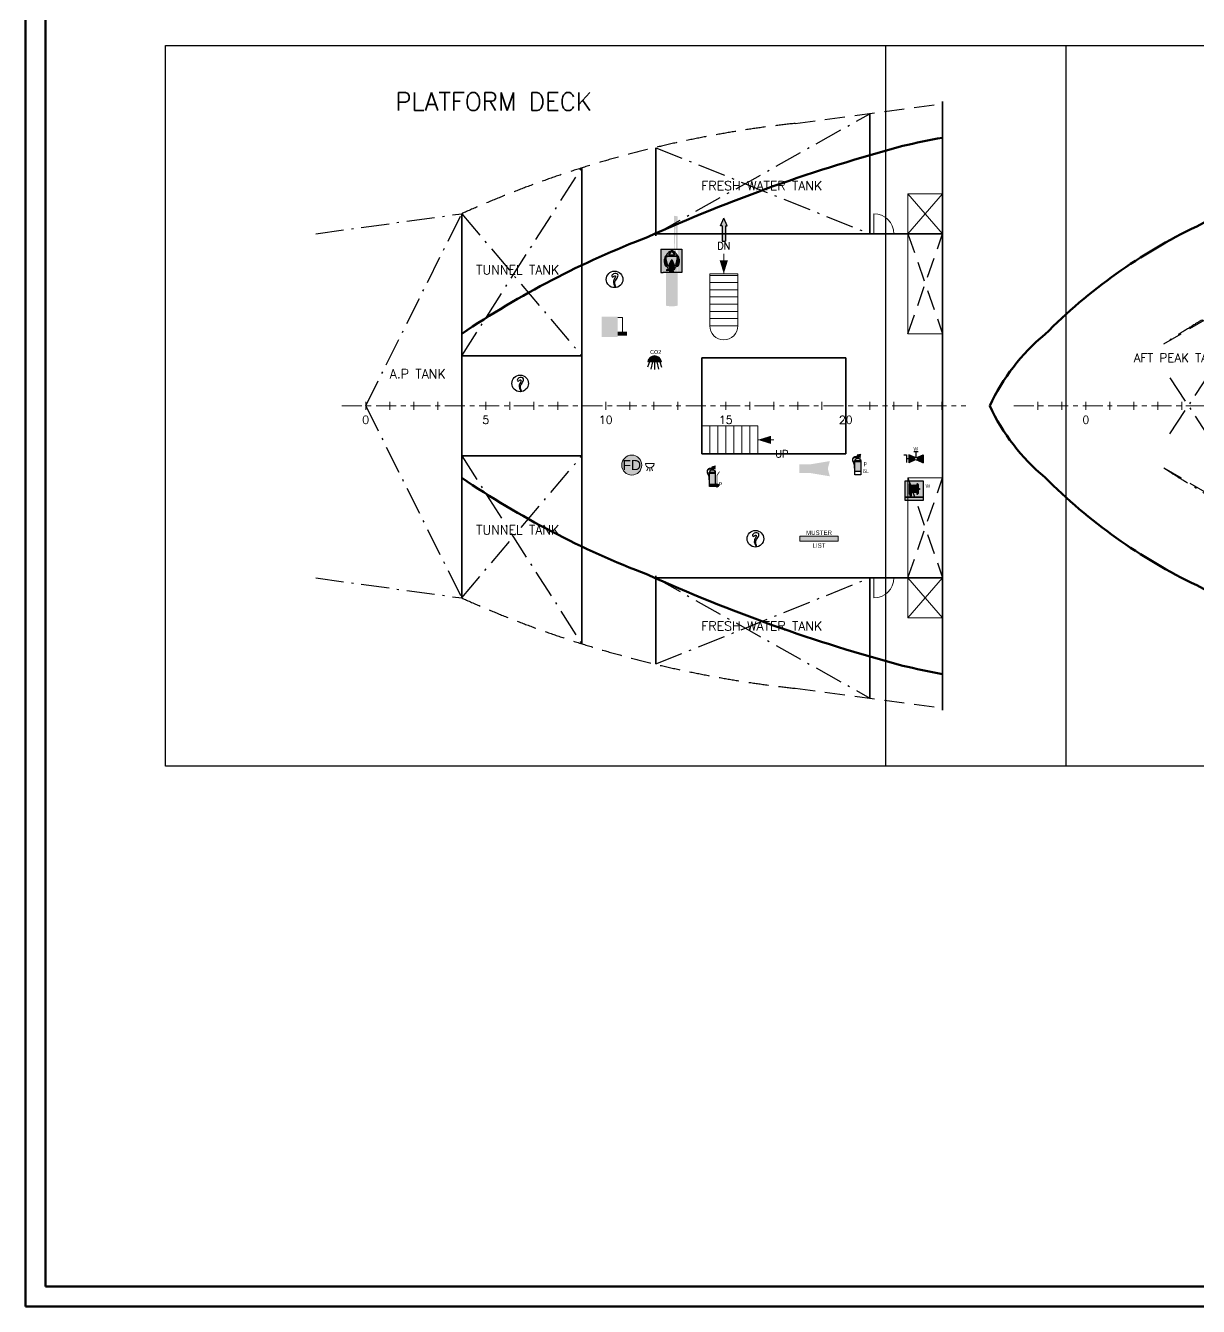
# Model space of a CAD drawing. Header units: millimetres. Extents: x -8500 to 134500, y -68500 to 34500.
# Drawn here: x -8500 to 20812, y -68500 to -36500 of the extents above; entities that cross this region are included whole.
import ezdxf
from ezdxf.enums import TextEntityAlignment as Align

# ---------------------------------------------------------------- set-up
doc = ezdxf.new("R2010")
doc.units = ezdxf.units.MM
for name, pattern in [('CENTER_S', [860, 500, -120, 120, -120]), ('DASHDOT_S', [1150, 700, -200, 50, -200]), ('DASHED_S', [750, 500, -250])]:
    doc.linetypes.add(name, pattern=pattern)
for name, color, linetype, lineweight in [('BORDER', 1, 'Continuous', 50), ('CENTER', 1, 'CENTER_S', 18), ('DASHDOT', 8, 'DASHDOT_S', 25), ('DASHED', 8, 'DASHED_S', 25), ('DETAIL', 9, 'Continuous', 13), ('DOOR', 4, 'Continuous', 18), ('FRAMES', 7, 'Continuous', 18), ('HULL', 7, 'Continuous', 50), ('STAIR', 6, 'Continuous', 18), ('STRUCT', 7, 'Continuous', 35), ('SYM-FF', 1, 'Continuous', 18), ('SYM-LSA', 3, 'Continuous', 18), ('TEXT', 7, 'Continuous', 18)]:
    doc.layers.add(name, color=color, linetype=linetype, lineweight=lineweight)
for name, color, linetype in [('dotted', 140, 'Continuous'), ('FIRE LINE', 1, 'Continuous'), ('HATCH', 1, 'Continuous'), ('INER2', 151, 'Continuous'), ('SYMBOL', 31, 'Continuous'), ('VENT', 210, 'Continuous')]:
    doc.layers.add(name, color=color, linetype=linetype)
doc.styles.add('ARIAL', font='arial.ttf')
doc.styles.add('ROMANS', font='romans.shx')
doc.styles.add('SHIP', font='arial.ttf')
picture_1 = doc.add_image_def('image7.png', size_in_pixel=(1125, 900))
picture_2 = doc.add_image_def('image8.png', size_in_pixel=(4875, 900))

# ---------------------------------------------------------------- blocks, each defined once
blk = doc.blocks.new('EEB DEVICE')
h = blk.add_hatch(color=102)
h.paths.add_polyline_path([(-2246.729, -957.206), (-2247.994, -957.206), (-2247.994, -958.606), (-2247.852, -958.606), (-2246.871, -958.606), (-2246.729, -958.606)])
edge = h.paths.add_edge_path()
edge.add_arc((-2247.336, -959.091), 1.535, 282.79739, 283.43903, ccw=False)
edge.add_arc((-2246.994, -957.66), 0.0636, 283.43903, 336.96076, ccw=False)
edge.add_arc((-2247.58, -957.91), 0.701, 336.96076, 360, ccw=False)
edge.add_arc((-2247.58, -957.91), 0.701, 360, 383.03924, ccw=False)
edge.add_arc((-2246.994, -958.159), 0.0636, 23.03924, 76.56097, ccw=False)
edge.add_arc((-2247.336, -956.729), 1.535, 76.56097, 80.34325, ccw=False)
edge.add_arc((-2247.556, -958.024), 0.525, 24.4443, 51.12238, ccw=False)
edge.add_arc((-2247.241, -958.415), 0.0228, 51.12238, 129.73854, ccw=False)
at = {"layer": 'SYMBOL'}
h = blk.add_hatch(color=256, dxfattribs=at)
edge = h.paths.add_edge_path()
edge.add_arc((-2247.336, -956.729), 1.535, 80.34325, 85.31086, ccw=False)
edge.add_line((-2247.21, -958.258), (-2247.217, -958.299))
h = blk.add_hatch(color=256, dxfattribs=at)
h.paths.add_polyline_path([(-2247.504, -958.181, 0.028926), (-2247.336, -958.19, 0.028926), (-2247.167, -958.181), (-2247.289, -957.887, 0.666938), (-2247.382, -957.887)])
h.paths.add_polyline_path([(-2247.684, -957.702, 0.084667), (-2247.719, -957.91, 0.098986), (-2247.671, -958.151, 0.017455), (-2247.571, -958.171)])
h.paths.add_polyline_path([(-2246.952, -957.91, 0.084667), (-2246.988, -957.702), (-2247.101, -958.171, 0.017455), (-2247.001, -958.151, 0.098986)])
h = blk.add_hatch(color=256, dxfattribs=at)
edge = h.paths.add_edge_path()
edge.add_arc((-2247.671, -957.909), 0.745, 24.95461, 41.06893)
edge.add_arc((-2247.336, -957.611), 0.296, 40.21477, 72.77977)
edge.add_arc((-2247.253, -957.343), 0.0161, 72.77977, 239.36605)
edge.add_arc((-2247.381, -957.559), 0.235, 300.63395, 346.12015, ccw=False)
edge.add_arc((-2247.176, -957.508), 0.0236, 346.12015, 523.19673, ccw=False)
edge.add_arc((-2247.423, -957.583), 0.235, 16.80327, 57.72715)
edge.add_arc((-2247.276, -957.35), 0.0407, 122.27285, 180, ccw=False)
edge.add_line((-2247.317, -957.35), (-2247.317, -957.267))
edge.add_arc((-2247.328, -957.267), 0.0114, 0, 90)
edge.add_line((-2247.328, -957.256), (-2247.343, -957.256))
edge.add_arc((-2247.343, -957.267), 0.0114, 90, 180)
edge.add_line((-2247.355, -957.267), (-2247.355, -957.35))
edge.add_arc((-2247.396, -957.35), 0.0407, 360, 417.72715, ccw=False)
edge.add_arc((-2247.249, -957.583), 0.235, 122.27285, 163.19673)
edge.add_arc((-2247.496, -957.508), 0.0236, 16.80327, 193.87985, ccw=False)
edge.add_arc((-2247.291, -957.559), 0.235, 193.87985, 239.36605, ccw=False)
edge.add_arc((-2247.419, -957.343), 0.0161, 300.63395, 467.22023)
edge.add_arc((-2247.336, -957.611), 0.296, 107.22023, 139.78523)
edge.add_arc((-2247, -957.909), 0.745, 138.93107, 155.04539)
edge.add_arc((-2247.336, -959.091), 1.535, 257.20261, 270, ccw=False)
edge.add_arc((-2247.336, -959.091), 1.535, 270, 282.79739, ccw=False)
at = {"layer": 'dotted', "color": 6}
for p, q in [((-2247.993, -957.206), (-2246.728, -957.206)), ((-2247.993, -957.206), (-2247.993, -958.606)), ((-2247.57, -958.172), (-2247.683, -957.702)), ((-2247.503, -958.181), (-2247.381, -957.888)), ((-2247.354, -957.267), (-2247.354, -957.35)), ((-2247.342, -957.256), (-2247.327, -957.256)), ((-2247.316, -957.267), (-2247.316, -957.35)), ((-2247.166, -958.181), (-2247.288, -957.888)), ((-2247.1, -958.172), (-2246.987, -957.702)), ((-2246.728, -957.206), (-2246.728, -958.606)), ((-2247.993, -958.606), (-2247.851, -958.606)), ((-2246.87, -958.606), (-2247.851, -958.606)), ((-2247.469, -958.29), (-2247.469, -958.258)), ((-2247.469, -958.325), (-2247.469, -958.315)), ((-2247.469, -958.368), (-2247.469, -958.358)), ((-2247.468, -958.414), (-2247.468, -958.403)), ((-2247.231, -958.406), (-2247.232, -958.415)), ((-2247.226, -958.374), (-2247.225, -958.364)), ((-2247.221, -958.331), (-2247.221, -958.321)), ((-2247.216, -958.299), (-2247.209, -958.258)), ((-2246.728, -958.606), (-2246.87, -958.606))]:
    blk.add_line(p, q, dxfattribs=at)
for points in [[(-2247.735, -958.184, 0.237873), (-2247.691, -958.221, 0.058706), (-2247.335, -958.263, 0.058706), (-2246.978, -958.221, 0.237873), (-2246.934, -958.184, 0.100868), (-2246.878, -957.91, 0.100868), (-2246.934, -957.636, 0.237873), (-2246.978, -957.599, 0.058706), (-2247.335, -957.557, 0.058706), (-2247.691, -957.599, 0.237873), (-2247.735, -957.636, 0.100868), (-2247.791, -957.91, 0.100868)], [(-2247.67, -958.152, 0.0579), (-2247.335, -958.191, 0.0579), (-2246.999, -958.152, 0.098986), (-2246.951, -957.91, 0.098986), (-2246.999, -957.669, 0.0579), (-2247.335, -957.63, 0.0579), (-2247.67, -957.669, 0.098986), (-2247.718, -957.91, 0.098986)]]:
    blk.add_lwpolyline(points, format="xyb", close=True, dxfattribs=at)
for centre, radius, start, end in [((-2246.999, -957.909), 0.745, 138.93107, 155.04539), ((-2247.335, -957.611), 0.296, 107.22023, 139.78523), ((-2247.495, -957.508), 0.0236, 166.12015, 343.19673), ((-2247.29, -957.559), 0.235, 120.63395, 166.12015), ((-2247.247, -957.583), 0.235, 122.27285, 163.19673), ((-2247.418, -957.343), 0.0161, 300.63395, 107.22023), ((-2247.335, -957.907), 0.0506, 22.59836, 157.40164), ((-2247.394, -957.35), 0.0407, 302.27285, 0), ((-2247.342, -957.267), 0.0114, 90, 180), ((-2247.327, -957.267), 0.0114, 0, 90), ((-2247.275, -957.35), 0.0407, 180, 237.72715), ((-2247.422, -957.583), 0.235, 16.80327, 57.72715), ((-2247.252, -957.343), 0.0161, 72.77977, 239.36605), ((-2247.379, -957.559), 0.235, 13.87985, 59.36605), ((-2247.335, -957.611), 0.296, 40.21477, 72.77977), ((-2247.175, -957.508), 0.0236, 196.80327, 13.87985), ((-2247.67, -957.909), 0.745, 24.95461, 41.06893), ((-2247.627, -958.465), 0.0245, 131.40193, 303.6254), ((-2247.638, -958.453), 0.00886, 110.23863, 131.40193), ((-2247.577, -958.618), 0.185, 80.87512, 110.23863), ((-2246.913, -957.909), 0.787, 204.50944, 218.67369), ((-2247.514, -958.717), 0.252, 88.65401, 113.17595), ((-2247.544, -958.414), 0.022, 260.87512, 38.67369), ((-2247.507, -958.401), 0.0639, 268.65401, 318.38353), ((-2247.464, -958.315), 0.00504, 113.82792, 180.48619), ((-2247.464, -958.325), 0.00504, 180.48619, 294.76875), ((-2247.464, -958.357), 0.00504, 118.6274, 180.48619), ((-2247.464, -958.368), 0.00504, 180.48619, 300.11748), ((-2247.463, -958.403), 0.00504, 126.72511, 180.48619), ((-2247.463, -958.414), 0.00504, 180.48619, 309.43684), ((-2247.24, -958.415), 0.0228, 230.26146, 308.87762), ((-2247.238, -958.414), 0.00642, 230.10026, 352.27717), ((-2247.231, -958.373), 0.00504, 237.20633, 352.27717), ((-2247.236, -958.406), 0.00504, 352.27717, 51.51452), ((-2247.227, -958.331), 0.00504, 241.55217, 0), ((-2247.23, -958.363), 0.00504, 352.27717, 58.48779), ((-2247.555, -958.025), 0.525, 308.87762, 335.5557), ((-2247.227, -958.321), 0.00504, 0, 62.52976)]:
    blk.add_arc(centre, radius, start, end, dxfattribs=at)
blk.add_ellipse((-2247.351, -958.499), major_axis=(0.0818, 0), ratio=0.603752, dxfattribs=at)
for points, knots in [([(-2247.216, -958.299), (-2247.245, -958.284), (-2247.273, -958.276), (-2247.338, -958.266), (-2247.375, -958.266), (-2247.431, -958.277), (-2247.45, -958.282), (-2247.469, -958.29)], [7.148644, 7.148644, 7.148644, 7.148644, 7.583437, 7.583437, 8.173653, 8.173653, 8.461241, 8.461241, 8.461241, 8.461241]), ([(-2247.224, -958.316), (-2247.254, -958.301), (-2247.284, -958.293), (-2247.351, -958.285), (-2247.389, -958.286), (-2247.44, -958.3), (-2247.453, -958.304), (-2247.466, -958.31)], [7.146617, 7.146617, 7.146617, 7.146617, 7.643057, 7.643057, 8.27089, 8.27089, 8.485175, 8.485175, 8.485175, 8.485175]), ([(-2247.227, -958.359), (-2247.228, -958.358), (-2247.229, -958.357), (-2247.267, -958.335), (-2247.304, -958.327), (-2247.378, -958.324), (-2247.416, -958.329), (-2247.457, -958.348), (-2247.462, -958.351), (-2247.466, -958.353)], [7.053159, 7.053159, 7.053159, 7.053159, 7.073403, 7.073403, 7.78673, 7.78673, 8.500057, 8.500057, 8.587709, 8.587709, 8.587709, 8.587709]), ([(-2247.232, -958.402), (-2247.242, -958.394), (-2247.251, -958.389), (-2247.284, -958.373), (-2247.307, -958.367), (-2247.356, -958.362), (-2247.38, -958.364), (-2247.425, -958.375), (-2247.447, -958.384), (-2247.466, -958.399)], [6.93153, 6.93153, 6.93153, 6.93153, 7.164429, 7.164429, 7.705806, 7.705806, 8.247183, 8.247183, 8.740097, 8.740097, 8.740097, 8.740097]), ([(-2247.24, -958.499), (-2247.24, -958.487), (-2247.244, -958.474), (-2247.257, -958.455), (-2247.266, -958.446), (-2247.299, -958.425), (-2247.329, -958.419), (-2247.388, -958.422), (-2247.417, -958.43), (-2247.45, -958.459), (-2247.459, -958.473), (-2247.465, -958.506), (-2247.46, -958.524), (-2247.44, -958.55), (-2247.427, -958.559), (-2247.384, -958.579), (-2247.349, -958.581), (-2247.296, -958.57), (-2247.276, -958.561), (-2247.249, -958.534), (-2247.24, -958.517), (-2247.24, -958.499)], [0, 0, 0, 0, 0.379825, 0.379825, 0.75965, 0.75965, 1.645797, 1.645797, 2.531943, 2.531943, 3.045577, 3.045577, 3.559212, 3.559212, 4.072846, 4.072846, 5.060809, 5.060809, 5.725486, 5.725486, 6.283185, 6.283185, 6.283185, 6.283185]), ([(-2247.229, -958.336), (-2247.262, -958.318), (-2247.295, -958.31), (-2247.365, -958.304), (-2247.403, -958.307), (-2247.448, -958.323), (-2247.455, -958.326), (-2247.462, -958.329)], [7.123347, 7.123347, 7.123347, 7.123347, 7.712327, 7.712327, 8.383343, 8.383343, 8.507126, 8.507126, 8.507126, 8.507126]), ([(-2247.234, -958.377), (-2247.238, -958.375), (-2247.242, -958.372), (-2247.28, -958.352), (-2247.315, -958.345), (-2247.386, -958.344), (-2247.421, -958.351), (-2247.457, -958.37), (-2247.459, -958.371), (-2247.461, -958.372)], [7.029225, 7.029225, 7.029225, 7.029225, 7.115525, 7.115525, 7.847612, 7.847612, 8.579699, 8.579699, 8.618124, 8.618124, 8.618124, 8.618124]), ([(-2247.242, -958.419), (-2247.254, -958.409), (-2247.267, -958.402), (-2247.303, -958.387), (-2247.328, -958.383), (-2247.378, -958.383), (-2247.404, -958.388), (-2247.438, -958.403), (-2247.45, -958.41), (-2247.46, -958.418)], [6.909782, 6.909782, 6.909782, 6.909782, 7.254871, 7.254871, 7.870801, 7.870801, 8.486731, 8.486731, 8.789435, 8.789435, 8.789435, 8.789435]), ([(-2247.254, -958.433), (-2247.265, -958.424), (-2247.277, -958.418), (-2247.31, -958.404), (-2247.334, -958.401), (-2247.381, -958.402), (-2247.404, -958.407), (-2247.438, -958.424), (-2247.45, -958.432), (-2247.459, -958.443)], [6.913286, 6.913286, 6.913286, 6.913286, 7.277458, 7.277458, 7.904956, 7.904956, 8.543937, 8.543937, 8.927274, 8.927274, 8.927274, 8.927274])]:
    blk.add_open_spline(points, degree=3, knots=knots, dxfattribs=at)
blk = doc.blocks.new('FPR-EMERGENCY ESCAPE B.DEVICE')
at = {"layer": 'dotted', "color": 51, "xscale": 0.45989954711139, "yscale": 0.45989954711139}
blk.add_blockref('EEB DEVICE', (1033.56, 440.541), dxfattribs=at)
blk = doc.blocks.new('SM')
at = {"layer": 'dotted', "color": 6}
blk.add_circle((1942.533, -4084.514), 0.497, dxfattribs=at)
blk.add_spline([(1942.625, -4085.002), (1942.557, -4084.663), (1942.684, -4084.436), (1942.73, -4084.229), (1942.622, -4084.157), (1942.464, -4084.188), (1942.365, -4084.322), (1942.408, -4084.384), (1942.498, -4084.325), (1942.582, -4084.303), (1942.575, -4084.381), (1942.47, -4084.616), (1942.59, -4085.008)], degree=3, dxfattribs=at)
blk = doc.blocks.new('FPR-SMOKE DETECTOR')
at = {"layer": 'VENT', "color": 6, "xscale": 0.45989954711139, "yscale": 0.45989954711139}
blk.add_blockref('SM', (-893.37, 1878.466), dxfattribs=at)
blk = doc.blocks.new('FOAM_APPLICATOR')
at = {"true_color": 0xe1232d}
h = blk.add_hatch(color=7, dxfattribs=at)
h.dxf.hatch_style = 1
h.paths.add_polyline_path([(-300, -150), (100, -150), (100, 250), (-300, 250)])
at = {"true_color": 0xfae11e}
h = blk.add_hatch(color=7, dxfattribs=at)
h.dxf.hatch_style = 1
h.paths.add_polyline_path([(-300, -260), (100, -260), (100, -150), (-300, -150)])
at = {"true_color": 0x1e1e1e}
h = blk.add_hatch(color=7, dxfattribs=at)
h.dxf.hatch_style = 1
h.paths.add_polyline_path([(100, -230), (330, -230), (330, -130), (100, -130)])
blk.add_lwpolyline([(100, 230), (220, 230), (220, -130)])
blk = doc.blocks.new('C0')
at = {"layer": 'HATCH'}
blk.add_hatch(color=253, dxfattribs=at).paths.add_polyline_path([(1941.967, -4087.553), (1942.782, -4087.553, 0.842142)])
at = {"layer": 'dotted', "color": 6}
for p, q in [((1942.07, -4087.553), (1941.958, -4087.873)), ((1942.782, -4087.553), (1941.967, -4087.553)), ((1942.249, -4087.553), (1942.154, -4087.997)), ((1942.375, -4087.553), (1942.375, -4088.027)), ((1942.501, -4087.553), (1942.6, -4087.997)), ((1942.68, -4087.553), (1942.792, -4087.873))]:
    blk.add_line(p, q, dxfattribs=at)
blk.add_arc((1942.375, -4087.623), 0.414, 9.79574, 170.20426, dxfattribs=at)
at = {"layer": 'dotted', "color": 6, "style": 'ARIAL'}
blk.add_text('CO2', height=0.233, dxfattribs=at).set_placement((1942.108, -4087.088))
blk = doc.blocks.new('FPR-SPACE PROTECTED BY CO2')
at = {"layer": 'VENT', "color": 6, "xscale": 0.45989954711139, "yscale": 0.45989954711139}
blk.add_blockref('C0', (-893.297, 1879.866), dxfattribs=at)
blk = doc.blocks.new('AUTO_FIRE_ALARM_SPACE')
at = {"true_color": 0xe1232d}
h = blk.add_hatch(color=7, dxfattribs=at)
h.dxf.hatch_style = 1
h.paths.add_polyline_path([(130, 0), (128, 33), (121, 65), (111, 96), (97, 125), (78, 152), (57, 177), (32, 198), (5, 217), (-24, 231), (-55, 241), (-87, 248), (-120, 250), (-153, 248), (-185, 241), (-216, 231), (-245, 217), (-272, 198), (-297, 177), (-318, 152), (-337, 125), (-351, 96), (-361, 65), (-368, 33), (-370, 0), (-368, -33), (-361, -65), (-351, -96), (-337, -125), (-318, -152), (-297, -177), (-272, -198), (-245, -217), (-216, -231), (-185, -241), (-153, -248), (-120, -250), (-87, -248), (-55, -241), (-24, -231), (5, -217), (32, -198), (57, -177), (78, -152), (97, -125), (111, -96), (121, -65), (128, -33)])
for p, q in [((220, 40), (440, 40)), ((290, -70), (260, -140)), ((330, -70), (330, -150)), ((370, -70), (400, -140))]:
    blk.add_line(p, q)
blk.add_circle((-120, 0), 250)
blk.add_arc((330, 40), 110, 180, 360)
at = {"style": 'SHIP'}
blk.add_text('FD', height=250, dxfattribs=at).set_placement((-120, 0), align=Align.MIDDLE_CENTER)
blk = doc.blocks.new('CO2 50KG')
at = {"layer": 'SYMBOL'}
h = blk.add_hatch(color=1, dxfattribs=at)
h.paths.add_polyline_path([(-2247.31, -965.616), (-2247.66, -965.616), (-2247.66, -965.773, -0.05439), (-2247.66, -965.954), (-2247.66, -966.256), (-2247.31, -966.256)])
h.paths.add_polyline_path([(-2247.31, -966.34), (-2247.66, -966.34), (-2247.66, -966.386), (-2247.31, -966.386)])
h.paths.add_polyline_path([(-2247.485, -965.381, 0.374631), (-2247.658, -965.532), (-2247.311, -965.532, 0.374631)])
h = blk.add_hatch(color=256, dxfattribs=at)
edge = h.paths.add_edge_path()
edge.add_line((-2247.446, -965.31), (-2247.33, -965.322))
edge.add_line((-2247.33, -965.322), (-2247.33, -965.31))
edge.add_line((-2247.33, -965.31), (-2247.446, -965.288))
edge.add_line((-2247.446, -965.288), (-2247.446, -965.25))
edge.add_line((-2247.446, -965.25), (-2247.306, -965.205))
edge.add_line((-2247.306, -965.205), (-2247.317, -965.174))
edge.add_line((-2247.317, -965.174), (-2247.527, -965.22))
edge.add_line((-2247.527, -965.22), (-2247.527, -965.305))
h = blk.add_hatch(color=1, dxfattribs=at)
h.paths.add_polyline_path([(-2247.211, -966.225), (-2247.211, -966.287, 0.414214), (-2247.248, -966.324), (-2247.31, -966.324, -0.414214)])
h.paths.add_polyline_path([(-2247.211, -966.225, -0.414214), (-2247.111, -966.324, -1), (-2247.31, -966.324), (-2247.248, -966.324, 1), (-2247.173, -966.324, 0.414214), (-2247.211, -966.287)])
at = {"layer": 'dotted', "color": 6}
blk.add_lwpolyline([(-2247.312, -966.386), (-2247.661, -966.386), (-2247.661, -965.556, -0.414214), (-2247.487, -965.381), (-2247.487, -965.381, -0.414214), (-2247.312, -965.556)], format="xyb", close=True, dxfattribs=at)
for points in [[(-2247.66, -965.532), (-2247.313, -965.532)], [(-2247.317, -965.174), (-2247.527, -965.219)], [(-2247.527, -965.219), (-2247.527, -965.305)], [(-2247.527, -965.332), (-2247.527, -965.385)], [(-2247.446, -965.25), (-2247.306, -965.205)], [(-2247.446, -965.287), (-2247.446, -965.25)], [(-2247.33, -965.31), (-2247.446, -965.287)], [(-2247.446, -965.31), (-2247.33, -965.322)], [(-2247.446, -965.385), (-2247.446, -965.31)], [(-2247.33, -965.322), (-2247.33, -965.31)], [(-2247.306, -965.205), (-2247.317, -965.174)], [(-2247.696, -965.993), (-2247.669, -965.993)], [(-2247.312, -965.616), (-2247.661, -965.616)], [(-2247.66, -966.256), (-2247.313, -966.256)], [(-2247.312, -966.34), (-2247.661, -966.34)]]:
    blk.add_lwpolyline(points, dxfattribs=at)
blk.add_lwpolyline([(-2247.527, -965.385, -0.106872), (-2247.446, -965.385)], format="xyb", dxfattribs=at)
for radius in [0.0995, 0.0377]:
    blk.add_circle((-2247.212, -966.324), radius, dxfattribs=at)
for points, knots in [([(-2247.527, -965.305), (-2247.54, -965.304), (-2247.553, -965.304), (-2247.594, -965.302), (-2247.621, -965.302), (-2247.675, -965.31), (-2247.701, -965.317), (-2247.738, -965.34), (-2247.75, -965.35), (-2247.77, -965.373), (-2247.779, -965.386), (-2247.795, -965.416), (-2247.801, -965.434), (-2247.808, -965.471), (-2247.808, -965.489), (-2247.803, -965.539), (-2247.792, -965.57), (-2247.771, -965.62), (-2247.762, -965.64), (-2247.744, -965.678), (-2247.736, -965.696), (-2247.721, -965.733), (-2247.715, -965.752), (-2247.706, -965.791), (-2247.702, -965.811), (-2247.695, -965.872), (-2247.695, -965.915), (-2247.695, -965.97), (-2247.696, -965.982), (-2247.696, -965.993)], [0.027104, 0.027104, 0.027104, 0.027104, 0.680846, 0.680846, 2.042538, 2.042538, 3.40423, 3.40423, 4.126415, 4.126415, 4.848601, 4.848601, 5.718136, 5.718136, 6.587672, 6.587672, 8.218711, 8.218711, 9.364028, 9.364028, 10.509345, 10.509345, 11.716642, 11.716642, 12.923939, 12.923939, 15.338534, 15.338534, 15.957922, 15.957922, 15.957922, 15.957922]), ([(-2247.669, -965.993), (-2247.668, -965.909), (-2247.666, -965.784), (-2247.742, -965.618), (-2247.807, -965.482), (-2247.713, -965.321), (-2247.601, -965.328), (-2247.527, -965.332)], [0, 0, 0, 0, 297.944458, 438.105277, 661.865253, 788.691466, 1028.865984, 1028.865984, 1028.865984, 1028.865984])]:
    blk.add_open_spline(points, degree=3, knots=knots, dxfattribs=at)
at = {"layer": 'SYMBOL', "const_width": 0.0424}
blk.add_lwpolyline([(-2247.063, -965.494), (-2247.194, -965.688, 0.150225), (-2247.212, -965.747), (-2247.212, -966.269)], format="xyb", dxfattribs=at)
at = {"layer": 'dotted', "color": 6, "style": 'ARIAL'}
blk.add_text('P', height=0.225, dxfattribs=at).set_placement((-2247.107, -966.366))
blk = doc.blocks.new('FPR-POWDER WHEELED F.F EXTING')
at = {"layer": 'dotted', "color": 51, "xscale": 0.45989954711139, "yscale": 0.45989954711139}
blk.add_blockref('CO2 50KG', (1033.569, 444.17), dxfattribs=at)
blk = doc.blocks.new('FIRE_ALARM_HORN')
at = {"true_color": 0xe1232d}
h = blk.add_hatch(color=7, dxfattribs=at)
h.dxf.hatch_style = 1
h.paths.add_polyline_path([(-380, -110), (-380, 110), (-100, 110), (380, 190), (330, 0), (380, -190), (-100, -110)])
blk = doc.blocks.new('POW 6KG')
at = {"layer": 'SYMBOL'}
h = blk.add_hatch(color=1, dxfattribs=at)
edge = h.paths.add_edge_path()
edge.add_line((-2247.284, -963.924), (-2247.634, -963.924))
edge.add_line((-2247.634, -963.924), (-2247.634, -964.082))
edge.add_arc((-2248.466, -964.172), 0.837, 353.77345, 366.22655, ccw=False)
edge.add_line((-2247.634, -964.263), (-2247.634, -964.482))
edge.add_line((-2247.634, -964.482), (-2247.284, -964.482))
edge.add_line((-2247.284, -964.482), (-2247.284, -963.924))
h.paths.add_polyline_path([(-2247.284, -964.696), (-2247.634, -964.696)])
edge = h.paths.add_edge_path()
edge.add_arc((-2247.459, -963.864), 0.175, 90, 172.15004)
edge.add_line((-2247.632, -963.84), (-2247.285, -963.84))
edge.add_arc((-2247.459, -963.864), 0.175, 7.84996, 90)
h = blk.add_hatch(color=256, dxfattribs=at)
edge = h.paths.add_edge_path()
edge.add_line((-2247.42, -963.619), (-2247.303, -963.631))
edge.add_line((-2247.303, -963.631), (-2247.303, -963.619))
edge.add_line((-2247.303, -963.619), (-2247.42, -963.597))
edge.add_line((-2247.42, -963.597), (-2247.42, -963.559))
edge.add_line((-2247.42, -963.559), (-2247.279, -963.514))
edge.add_line((-2247.279, -963.514), (-2247.29, -963.483))
edge.add_line((-2247.29, -963.483), (-2247.501, -963.528))
edge.add_line((-2247.501, -963.528), (-2247.501, -963.615))
at = {"layer": 'dotted', "color": 6}
blk.add_lwpolyline([(-2247.285, -964.695), (-2247.636, -964.695), (-2247.636, -963.863, -0.414214), (-2247.46, -963.688), (-2247.46, -963.688, -0.414214), (-2247.285, -963.863)], format="xyb", close=True, dxfattribs=at)
for points in [[(-2247.285, -963.924), (-2247.636, -963.924)], [(-2247.634, -963.839), (-2247.287, -963.839)], [(-2247.29, -963.483), (-2247.501, -963.528)], [(-2247.501, -963.526), (-2247.501, -963.613)], [(-2247.501, -963.639), (-2247.501, -963.693)], [(-2247.42, -963.559), (-2247.279, -963.513)], [(-2247.42, -963.595), (-2247.42, -963.557)], [(-2247.303, -963.617), (-2247.42, -963.595)], [(-2247.42, -963.617), (-2247.303, -963.629)], [(-2247.42, -963.693), (-2247.42, -963.617)], [(-2247.303, -963.629), (-2247.303, -963.617)], [(-2247.279, -963.513), (-2247.29, -963.483)], [(-2247.67, -964.302), (-2247.643, -964.302)], [(-2247.636, -964.482), (-2247.285, -964.482)]]:
    blk.add_lwpolyline(points, dxfattribs=at)
blk.add_lwpolyline([(-2247.501, -963.693, -0.106872), (-2247.42, -963.693)], format="xyb", dxfattribs=at)
for points, knots in [([(-2247.501, -963.613), (-2247.514, -963.612), (-2247.527, -963.611), (-2247.568, -963.609), (-2247.595, -963.609), (-2247.649, -963.617), (-2247.676, -963.625), (-2247.712, -963.647), (-2247.724, -963.658), (-2247.745, -963.681), (-2247.753, -963.694), (-2247.769, -963.724), (-2247.776, -963.742), (-2247.782, -963.778), (-2247.783, -963.796), (-2247.777, -963.847), (-2247.767, -963.878), (-2247.746, -963.928), (-2247.736, -963.948), (-2247.719, -963.986), (-2247.71, -964.004), (-2247.696, -964.041), (-2247.689, -964.06), (-2247.68, -964.099), (-2247.677, -964.119), (-2247.67, -964.181), (-2247.669, -964.224), (-2247.67, -964.279), (-2247.67, -964.29), (-2247.67, -964.302)], [0.027104, 0.027104, 0.027104, 0.027104, 0.680846, 0.680846, 2.042538, 2.042538, 3.40423, 3.40423, 4.126415, 4.126415, 4.848601, 4.848601, 5.718136, 5.718136, 6.587672, 6.587672, 8.218711, 8.218711, 9.364028, 9.364028, 10.509345, 10.509345, 11.716642, 11.716642, 12.923939, 12.923939, 15.338534, 15.338534, 15.957922, 15.957922, 15.957922, 15.957922]), ([(-2247.643, -964.302), (-2247.642, -964.217), (-2247.64, -964.092), (-2247.717, -963.926), (-2247.781, -963.79), (-2247.688, -963.628), (-2247.575, -963.635), (-2247.501, -963.639)], [0, 0, 0, 0, 297.944458, 438.105277, 661.865253, 788.691466, 1028.865984, 1028.865984, 1028.865984, 1028.865984])]:
    blk.add_open_spline(points, degree=3, knots=knots, dxfattribs=at)
at = {"layer": 'dotted', "color": 6, "style": 'ARIAL'}
for s, height, p in [('p', 0.226, (-2247.106, -964.11)), ('6L', 0.2257, (-2247.155, -964.591))]:
    blk.add_text(s, height=height, dxfattribs=at).set_placement(p)
blk = doc.blocks.new('FPR-FIRE EXTINGUISHER (POWDER)')
at = {"layer": 'dotted', "color": 51, "xscale": 0.45989954711139, "yscale": 0.45989954711139}
blk.add_blockref('POW 6KG', (1033.573, 443.384), dxfattribs=at)
blk = doc.blocks.new('hyd')
at = {"layer": 'FIRE LINE'}
for color, points in [(1, [(1942.494, -4114.805), (1942.122, -4114.633), (1942.122, -4115.111), (1942.494, -4114.939, -0.219445), (1942.463, -4114.872, -0.219445)]), (80, [(1942.608, -4114.805, -0.219445), (1942.639, -4114.872, -0.219445), (1942.608, -4114.939), (1942.981, -4115.111), (1942.981, -4114.633)])]:
    blk.add_hatch(color=color, dxfattribs=at).paths.add_polyline_path(points)
at = {"layer": 'dotted', "color": 6}
for p, q in [((1941.816, -4114.646), (1941.99, -4114.646)), ((1941.99, -4114.646), (1941.99, -4115.098)), ((1942.122, -4114.633), (1942.122, -4115.111)), ((1942.495, -4114.805), (1942.122, -4114.633)), ((1942.418, -4114.43), (1942.686, -4114.43)), ((1942.552, -4114.784), (1942.552, -4114.43)), ((1942.609, -4114.805), (1942.981, -4114.633)), ((1942.981, -4114.633), (1942.981, -4115.111)), ((1942.109, -4114.872), (1941.99, -4114.872)), ((1942.495, -4114.939), (1942.122, -4115.111)), ((1942.609, -4114.939), (1942.981, -4115.111))]:
    blk.add_line(p, q, dxfattribs=at)
blk.add_circle((1942.552, -4114.872), 0.088, dxfattribs=at)
at = {"layer": 'dotted', "color": 6, "style": 'ARIAL'}
blk.add_text('W', height=0.212, dxfattribs=at).set_placement((1942.4, -4114.388))
blk = doc.blocks.new('FPR-WATER FIRE HYDRANT')
at = {"layer": 'VENT', "color": 2, "xscale": 0.45989954711139, "yscale": 0.45989954711139}
blk.add_blockref('hyd', (-893.308, 1892.371), dxfattribs=at)
blk = doc.blocks.new('box')
at = {"layer": 'VENT'}
h = blk.add_hatch(color=1, dxfattribs=at)
h.paths.add_polyline_path([(1943.159, -4115.599), (1942.093, -4115.599), (1942.093, -4116.565), (1943.159, -4116.565)])
h.paths.add_polyline_path([(1942.861, -4116.356, -0.360452), (1942.827, -4116.391), (1942.793, -4116.391), (1942.793, -4115.771), (1942.827, -4115.771, -0.374684), (1942.861, -4115.807), (1942.861, -4116.082), (1942.873, -4116.082, -1), (1942.944, -4116.082, -1), (1942.873, -4116.082), (1942.861, -4116.082)])
h.paths.add_polyline_path([(1942.732, -4116.266), (1942.732, -4115.863, -0.405451), (1942.787, -4115.863), (1942.787, -4116.266, -0.405451)])
h.paths.add_polyline_path([(1942.89, -4116.082, -1), (1942.927, -4116.082, -1)])
h.paths.add_polyline_path([(1942.725, -4116.266, -0.357785), (1942.664, -4116.266), (1942.664, -4115.863, -0.357785), (1942.725, -4115.863)])
h.paths.add_polyline_path([(1942.657, -4116.266, -0.357785), (1942.596, -4116.266), (1942.596, -4115.863, -0.357785), (1942.657, -4115.863)])
h.paths.add_polyline_path([(1942.589, -4116.266, -0.357785), (1942.528, -4116.266), (1942.528, -4115.863, -0.357785), (1942.589, -4115.863)])
h.paths.add_polyline_path([(1942.522, -4116.266, -0.357785), (1942.46, -4116.266), (1942.46, -4115.863, -0.357785), (1942.522, -4115.863)])
h.paths.add_polyline_path([(1942.454, -4116.465), (1942.392, -4116.465), (1942.392, -4115.863, -0.357785), (1942.454, -4115.863)])
h.paths.add_polyline_path([(1942.457, -4116.471), (1942.438, -4116.514), (1942.407, -4116.514), (1942.389, -4116.471)])
h.paths.add_polyline_path([(1942.386, -4116.391), (1942.352, -4116.391, -0.376553), (1942.318, -4116.354), (1942.318, -4115.807, -0.376553), (1942.352, -4115.771), (1942.386, -4115.771)])
blk.add_hatch(color=3, dxfattribs=at).paths.add_polyline_path([(1943.159, -4116.565), (1942.093, -4116.565), (1942.093, -4116.767), (1943.159, -4116.767)])
at = {"layer": 'dotted', "color": 6}
for p, q in [((1942.318, -4115.807), (1942.318, -4116.354)), ((1942.352, -4115.771), (1942.386, -4115.771)), ((1942.386, -4115.771), (1942.386, -4116.391)), ((1942.393, -4116.465), (1942.393, -4115.863)), ((1942.454, -4115.863), (1942.454, -4116.465)), ((1942.461, -4116.266), (1942.461, -4115.863)), ((1942.522, -4115.863), (1942.522, -4116.266)), ((1942.529, -4116.266), (1942.529, -4115.863)), ((1942.59, -4115.863), (1942.59, -4116.266)), ((1942.596, -4116.266), (1942.596, -4115.863)), ((1942.658, -4115.863), (1942.658, -4116.266)), ((1942.664, -4116.266), (1942.664, -4115.863)), ((1942.726, -4115.863), (1942.726, -4116.266)), ((1942.732, -4116.266), (1942.732, -4115.863)), ((1942.787, -4115.863), (1942.787, -4116.266)), ((1942.794, -4115.771), (1942.794, -4116.391)), ((1942.794, -4115.771), (1942.828, -4115.771)), ((1942.861, -4115.807), (1942.861, -4116.356)), ((1942.861, -4116.082), (1942.945, -4116.082)), ((1942.909, -4116.117), (1942.909, -4116.046)), ((1942.352, -4116.391), (1942.386, -4116.391)), ((1942.389, -4116.471), (1942.457, -4116.471)), ((1942.407, -4116.514), (1942.389, -4116.471)), ((1942.393, -4116.465), (1942.454, -4116.465)), ((1942.407, -4116.514), (1942.439, -4116.514)), ((1942.439, -4116.514), (1942.457, -4116.471)), ((1942.794, -4116.391), (1942.828, -4116.391))]:
    blk.add_line(p, q, dxfattribs=at)
for points in [[(1942.094, -4115.599), (1943.16, -4115.599), (1943.16, -4116.767), (1942.094, -4116.767)], [(1942.094, -4116.565), (1943.16, -4116.565), (1943.16, -4116.565), (1942.094, -4116.565)]]:
    blk.add_lwpolyline(points, close=True, dxfattribs=at)
for radius in [0.0356, 0.0187]:
    blk.add_circle((1942.909, -4116.082), radius, dxfattribs=at)
for centre, radius, start, end in [((1942.356, -4115.808), 0.0379, 95.97699, 178.51314), ((1942.423, -4115.901), 0.0483, 50.62715, 129.37285), ((1942.491, -4115.901), 0.0483, 50.62715, 129.37285), ((1942.491, -4116.228), 0.0483, 230.62715, 309.37285), ((1942.559, -4115.901), 0.0483, 50.62715, 129.37285), ((1942.559, -4116.228), 0.0483, 230.62715, 309.37285), ((1942.627, -4115.901), 0.0483, 50.62715, 129.37285), ((1942.627, -4116.228), 0.0483, 230.62715, 309.37285), ((1942.695, -4115.901), 0.0483, 50.62715, 129.37285), ((1942.695, -4116.228), 0.0483, 230.62715, 309.37285), ((1942.76, -4115.892), 0.0393, 45.84645, 134.15355), ((1942.76, -4116.238), 0.0393, 225.84645, 314.15355), ((1942.824, -4115.808), 0.0379, 1.48686, 84.02301), ((1942.356, -4116.353), 0.0379, 181.48686, 264.02301), ((1942.824, -4116.353), 0.0379, 275.97699, 358.51314)]:
    blk.add_arc(centre, radius, start, end, dxfattribs=at)
at = {"layer": 'dotted', "color": 6, "style": 'ARIAL'}
blk.add_text('W', height=0.212, dxfattribs=at).set_placement((1943.305, -4116.011))
blk = doc.blocks.new('FPR-FIRE BOX HOSE WITH NOZZLES')
at = {"layer": 'VENT', "color": 2, "xscale": 0.45989954711139, "yscale": 0.45989954711139}
blk.add_blockref('box', (-893.447, 1893.031), dxfattribs=at)
blk = doc.blocks.new('MUSTER_LIST')
at = {"true_color": 0x6eb432}
h = blk.add_hatch(color=7, dxfattribs=at)
h.dxf.hatch_style = 1
h.paths.add_polyline_path([(-480, -60), (480, -60), (480, 60), (-480, 60)])
blk.add_lwpolyline([(-480, -60), (480, -60), (480, 60), (-480, 60)], close=True)
at = {"style": 'SHIP'}
for s, p in [('MUSTER', (0, 150)), ('LIST', (0, -170))]:
    blk.add_text(s, height=110, dxfattribs=at).set_placement(p, align=Align.MIDDLE_CENTER)
blk = doc.blocks.new('arro')
at = {"layer": 'INER2'}
blk.add_hatch(color=80, dxfattribs=at).paths.add_polyline_path([(1721.956, -4085.057), (1721.956, -4085.164), (1721.044, -4085.164), (1721.043, -4085.359), (1721.956, -4085.359), (1721.956, -4085.465), (1722.413, -4085.261)])
at = {"layer": 'dotted', "color": 6}
for p, q in [((1721.957, -4085.164), (1721.044, -4085.164)), ((1721.044, -4085.164), (1721.044, -4085.359)), ((1721.957, -4085.359), (1721.044, -4085.359)), ((1721.957, -4085.164), (1721.957, -4085.057)), ((1721.957, -4085.057), (1722.413, -4085.261)), ((1721.957, -4085.465), (1722.413, -4085.261)), ((1721.957, -4085.359), (1721.957, -4085.465))]:
    blk.add_line(p, q, dxfattribs=at)
blk = doc.blocks.new('FPR-PRIMARY MEANS OF ESCAPE')
at = {"layer": 'VENT', "color": 1, "xscale": 0.45989954711139, "yscale": 0.45989954711139}
blk.add_blockref('arro', (-791.822, 1878.81), dxfattribs=at)

msp = doc.modelspace()

# ---------------------------------------------------------------- hatches: boundary and pattern name
at = {"layer": 'STAIR'}
h = msp.add_hatch(color=7, dxfattribs=at)
h.dxf.hatch_style = 1
h.paths.add_polyline_path([(8950, -42700), (9053, -42366), (8847, -42366)])
h = msp.add_hatch(color=7, dxfattribs=at)
h.dxf.hatch_style = 1
h.paths.add_polyline_path([(9800, -46850), (10134, -46953), (10134, -46747)])

# ---------------------------------------------------------------- linework, layer by layer
at = {"layer": 'BORDER'}
for points in [[(-8500, -68500), (134500, -68500), (134500, 34500), (-8500, 34500)], [(-8000, -68000), (134000, -68000), (134000, 34000), (-8000, 34000)]]:
    msp.add_lwpolyline(points, close=True, dxfattribs=at)
at = {"layer": 'CENTER'}
for p, q in [((-600, -46000), (15000, -46000)), ((16200, -46000), (106200, -46000))]:
    msp.add_line(p, q, dxfattribs=at)
at = {"layer": 'DASHDOT'}
for p, q in [((7250, -41700), (12600, -38700)), ((7250, -39550), (12600, -41700)), ((2400, -44750), (5400, -40050)), ((-1250, -41700), (2400, -41200)), ((0, -46000), (2400, -41200)), ((2400, -41200), (5400, -44750)), ((20100, -46700), (22600, -42900)), ((20100, -45300), (22600, -49100)), ((0, -46000), (2400, -50800)), ((2400, -50800), (5400, -47250)), ((2400, -47250), (5400, -51950)), ((-1250, -50300), (2400, -50800)), ((7250, -52450), (12600, -50300)), ((7250, -50300), (12600, -53300))]:
    msp.add_line(p, q, dxfattribs=at)
for centre, start, end in [((37038, -70812), 116.7023, 122.9521), ((37038, -21188), 237.0479, 243.2977)]:
    msp.add_arc(centre, 31416, start, end, dxfattribs=at)
at = {"layer": 'DASHED'}
for p, q in [((10736, -38944), (14420, -38450)), ((13550, -44200), (14420, -41700)), ((13550, -41700), (14420, -44200)), ((19950, -44450), (22600, -42900)), ((19950, -47550), (22600, -49100)), ((13550, -47800), (14420, -50300)), ((13550, -50300), (14420, -47800)), ((10736, -53056), (14420, -53550))]:
    msp.add_line(p, q, dxfattribs=at)
for centre, start, end in [((13626, -66148), 96.0635, 114.2268), ((13626, -25852), 245.7732, 263.9365)]:
    msp.add_arc(centre, 27358, start, end, dxfattribs=at)
at = {"layer": 'DETAIL'}
for p, q in [((14420, -40700), (13550, -40700)), ((13550, -40700), (13550, -41700)), ((13550, -41700), (14420, -40700)), ((13550, -40700), (14420, -41700)), ((14420, -41700), (14420, -40700)), ((14420, -41700), (13550, -41700)), ((13550, -41700), (13550, -44200)), ((13550, -41700), (14420, -41700)), ((14420, -44200), (14420, -41700)), ((13550, -44200), (14420, -44200)), ((13550, -47800), (14420, -47800)), ((13550, -50300), (13550, -47800)), ((14420, -47800), (14420, -50300)), ((14420, -50300), (13550, -50300)), ((13550, -50300), (14420, -50300)), ((13550, -51300), (13550, -50300)), ((13550, -50300), (14420, -51300)), ((13550, -51300), (14420, -50300)), ((14420, -50300), (14420, -51300)), ((14420, -51300), (13550, -51300))]:
    msp.add_line(p, q, dxfattribs=at)
at = {"layer": 'DOOR'}
for p, q in [((12700, -41700), (12700, -41200)), ((12700, -50300), (12700, -50800))]:
    msp.add_line(p, q, dxfattribs=at)
for centre, start, end in [((12700, -41700), 0, 90), ((12700, -50300), 270, 0)]:
    msp.add_arc(centre, 500, start, end, dxfattribs=at)
at = {"layer": 'FRAMES'}
for p, q in [((0, -46100), (0, -45900)), ((600, -46100), (600, -45900)), ((1200, -46100), (1200, -45900)), ((1800, -46100), (1800, -45900)), ((2400, -46100), (2400, -45900)), ((3000, -46100), (3000, -45900)), ((3600, -46100), (3600, -45900)), ((4200, -46100), (4200, -45900)), ((4800, -46100), (4800, -45900)), ((5400, -46100), (5400, -45900)), ((6000, -46100), (6000, -45900)), ((6600, -46100), (6600, -45900)), ((7200, -46100), (7200, -45900)), ((7800, -46100), (7800, -45900)), ((8400, -46100), (8400, -45900)), ((9000, -46100), (9000, -45900)), ((9600, -46100), (9600, -45900)), ((10200, -46100), (10200, -45900)), ((10800, -46100), (10800, -45900)), ((11400, -46100), (11400, -45900)), ((12000, -46100), (12000, -45900)), ((12600, -46100), (12600, -45900)), ((13200, -46100), (13200, -45900)), ((13800, -46100), (13800, -45900)), ((14400, -46100), (14400, -45900)), ((16800, -46100), (16800, -45900)), ((17400, -46100), (17400, -45900)), ((18000, -46100), (18000, -45900)), ((18600, -46100), (18600, -45900)), ((19200, -46100), (19200, -45900)), ((19800, -46100), (19800, -45900)), ((20400, -46100), (20400, -45900))]:
    msp.add_line(p, q, dxfattribs=at)
at = {"layer": 'HULL'}
for centre, radius, start, end in [((32933, -63648), 25254, 91.2085, 118.7906), ((17767, -57907), 18906, 100.1969, 103.2854), ((24127, -79569), 41467, 104.9605, 114.3259), ((26649, -53792), 13611, 115.5893, 135.2949), ((15109, -62958), 22657, 110.8463, 124.1187), ((20181, -48112), 5044, 129.4604, 155.2518), ((20181, -43888), 5044, 204.7482, 230.5396), ((15109, -29042), 22657, 235.8813, 249.1537), ((26649, -38208), 13611, 224.7051, 244.4107), ((24127, -12431), 41467, 245.6741, 255.0395), ((32933, -28352), 25254, 241.2094, 268.7915), ((17767, -34093), 18906, 256.7146, 259.8031)]:
    msp.add_arc(centre, radius, start, end, dxfattribs=at)
at = {"layer": 'STAIR'}
for p, q in [((8950, -42200), (8950, -42700)), ((9300, -42700), (8600, -42700)), ((8600, -42700), (8600, -44000)), ((8600, -42740), (9300, -42740)), ((9300, -44000), (9300, -42700)), ((8600, -42920), (9300, -42920)), ((8600, -43100), (9300, -43100)), ((8600, -43280), (9300, -43280)), ((8600, -43460), (9300, -43460)), ((8600, -43640), (9300, -43640)), ((8600, -43820), (9300, -43820)), ((8600, -44000), (9300, -44000)), ((9800, -46500), (8400, -46500)), ((8400, -46500), (8400, -47200)), ((8600, -47200), (8600, -46500)), ((8800, -47200), (8800, -46500)), ((9000, -47200), (9000, -46500)), ((9200, -47200), (9200, -46500)), ((9400, -47200), (9400, -46500)), ((9600, -47200), (9600, -46500)), ((9800, -47200), (9800, -46500)), ((10200, -46850), (9800, -46850)), ((8400, -47200), (9800, -47200))]:
    msp.add_line(p, q, dxfattribs=at)
msp.add_arc((8950, -44000), 350, 180, 0, dxfattribs=at)
at = {"layer": 'STRUCT'}
for p, q in [((14420, -38400), (14420, -46000)), ((12600, -41700), (12600, -38700)), ((7250, -41750), (7250, -39550)), ((5400, -46000), (5400, -40050)), ((2400, -46000), (2400, -41200)), ((7250, -41700), (14420, -41700)), ((2400, -44750), (5400, -44750)), ((12000, -44800), (8400, -44800)), ((8400, -44800), (8400, -47200)), ((12000, -47200), (12000, -44800)), ((2400, -46000), (2400, -50800)), ((5400, -46000), (5400, -51950)), ((14420, -53600), (14420, -46000)), ((2400, -47250), (5400, -47250)), ((8400, -47200), (12000, -47200)), ((7250, -50250), (7250, -52450)), ((7250, -50300), (14420, -50300)), ((12600, -50300), (12600, -53300))]:
    msp.add_line(p, q, dxfattribs=at)

# ---------------------------------------------------------------- block references
at = {"layer": 'SYM-FF', "xscale": 906.54, "yscale": 906.54}
for name, p in [('FPR-SMOKE DETECTOR', (6220, -42840)), ('FPR-SPACE PROTECTED BY CO2', (7220, -44900)), ('FPR-SMOKE DETECTOR', (3860, -45440)), ('FPR-WATER FIRE HYDRANT', (13690, -47270)), ('FPR-FIRE EXTINGUISHER (POWDER)', (12330, -47470)), ('FPR-POWDER WHEELED F.F EXTING', (8710, -47770)), ('FPR-FIRE BOX HOSE WITH NOZZLES', (13740, -48120)), ('FPR-SMOKE DETECTOR', (9740, -49320))]:
    msp.add_blockref(name, p, dxfattribs=at)
at = {"layer": 'SYM-FF'}
for name, p in [('FOAM_APPLICATOR', (6200, -44020)), ('AUTO_FIRE_ALARM_SPACE', (6770, -47480)), ('FIRE_ALARM_HORN', (11220, -47570))]:
    msp.add_blockref(name, p, dxfattribs=at)
at = {"layer": 'SYM-LSA', "xscale": 906.54, "yscale": 906.54}
msp.add_blockref('FPR-EMERGENCY ESCAPE B.DEVICE', (7640, -42380), dxfattribs=at)
at = {"layer": 'SYM-LSA', "xscale": 906.54, "yscale": 906.54, "rotation": 90}
msp.add_blockref('FPR-PRIMARY MEANS OF ESCAPE', (8950, -41600), dxfattribs=at)
at = {"layer": 'SYM-LSA'}
msp.add_blockref('MUSTER_LIST', (11330, -49320), dxfattribs=at)

# ---------------------------------------------------------------- texts
at = {"layer": 'FRAMES', "style": 'ROMANS'}
for s, p in [('0', (0, -46350)), ('5', (3000, -46350)), ('10', (6000, -46350)), ('15', (9000, -46350)), ('20', (12000, -46350)), ('0', (18000, -46350))]:
    msp.add_text(s, height=200, dxfattribs=at).set_placement(p, align=Align.MIDDLE_CENTER)
at = {"layer": 'TEXT', "style": 'ROMANS'}
for s, height, p in [('PLATFORM DECK', 450, (3200, -38400)), ('FRESH WATER TANK', 230, (9900, -40500)), ('DN', 180, (8950, -42000)), ('TUNNEL TANK', 230, (3800, -42600)), ('AFT PEAK TANK C', 220, (20500, -44800)), ('A.P TANK', 230, (1300, -45200)), ('UP', 180, (10400, -47200)), ('TUNNEL TANK', 230, (3800, -49100)), ('FRESH WATER TANK', 230, (9900, -51500))]:
    msp.add_text(s, height=height, dxfattribs=at).set_placement(p, align=Align.MIDDLE_CENTER)

# ---------------------------------------------------------------- pictures from other files: only their frames are drawn
at = {"layer": '0-REFERENCE-IMAGE'}
image = msp.add_image(picture_1, insert=(-5000, -55000), size_in_units=(22500, 18000), dxfattribs=dict(at, fade=50))
image = msp.add_image(picture_2, insert=(13000, -55000), size_in_units=(97500, 18000), dxfattribs=dict(at, fade=50))

doc.saveas('drawing.dxf')
